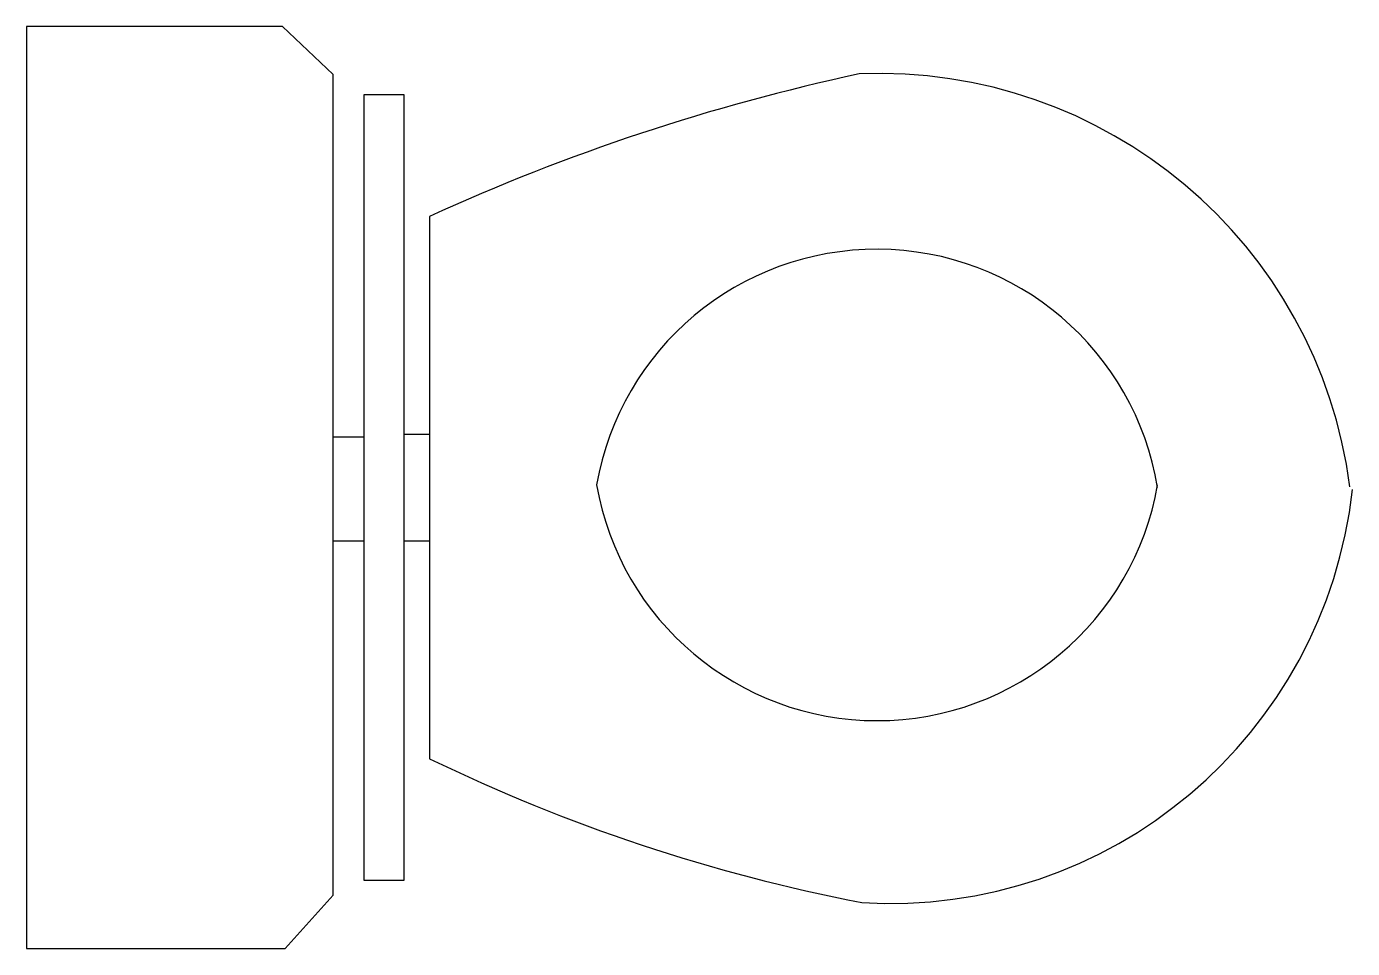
# Model space of a CAD drawing. Extents: x 0 to 76.3, y -26.5 to 26.5.
import ezdxf

# ---------------------------------------------------------------- set-up
doc = ezdxf.new("R2010")
doc.units = 0
doc.header["$MEASUREMENT"] = 0
doc.layers.get('0').update_dxf_attribs({"linetype": 'CONTINUOUS'})

msp = doc.modelspace()

# ---------------------------------------------------------------- linework, layer by layer
at = {"color": 0, "linetype": 'ByBlock'}
for p, q in [((14.742, 26.549), (0, 26.549)), ((0, 26.549), (0, -26.549)), ((17.662, 23.777), (14.742, 26.549)), ((17.662, -23.486), (17.662, 23.777)), ((19.413, 22.61), (19.413, -22.61)), ((21.749, 22.61), (19.413, 22.61)), ((21.749, -22.61), (21.749, 22.61)), ((23.208, 15.612), (23.208, -15.619)), ((21.749, 3.063), (23.208, 3.063)), ((23.208, 3.063), (23.208, -3.063)), ((17.662, 2.917), (19.413, 2.917)), ((17.662, -3.063), (19.413, -3.063)), ((21.749, -3.063), (23.208, -3.063)), ((23.208, -3.063), (23.208, -3.063)), ((19.413, -22.61), (21.749, -22.61)), ((14.888, -26.549), (17.662, -23.486)), ((0, -26.549), (14.888, -26.549))]:
    msp.add_line(p, q, dxfattribs=at)
for centre, radius, start, end in [((73.044, -93.272), 119.747, 102.09701, 114.59352), ((49.106, -3.48), 27.32, 7.38095, 92.42616), ((48.959, -2.662), 16.382, 9.35038, 170.13216), ((48.971, 2.969), 16.396, 189.91302, 350.08698), ((49.732, 2.823), 26.773, 266.49057, 353.70232), ((65.123, 0), 0, 204.51612, 0), ((67.246, 75.197), 100.93, 244.13088, 259.06078)]:
    msp.add_arc(centre, radius, start, end, dxfattribs=at)

doc.saveas('drawing.dxf')
